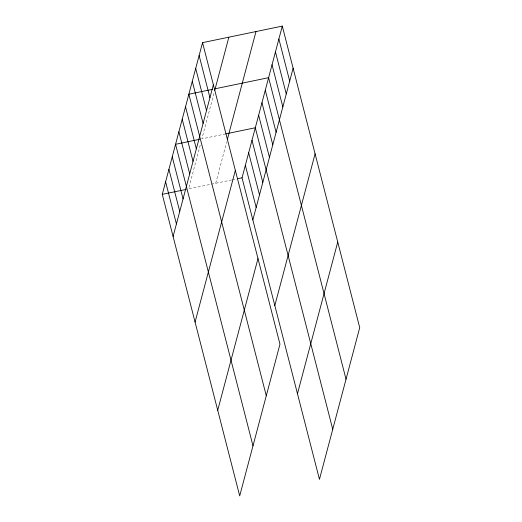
<?xml version="1.0" encoding="UTF-8"?>
<svg xmlns="http://www.w3.org/2000/svg" width="522" height="522" viewBox="0 0 522 522"><rect width="100%" height="100%" fill="white"/><g stroke="black" fill="none" stroke-linecap="round" stroke-linejoin="round"><path stroke-width="0.39" stroke-dasharray="2.61 1.96" d="M200.226 145.09L188.599 188.899L231.664 179.966M213.929 93.464L201.883 138.832L225.015 134.037M215.71 183.274L226.718 141.814M232.46 179.803L236.446 178.974"/><path stroke-width="0.78" d="M202.549 42.641L279.968 344.187L239.702 495.9L162.277 194.36L202.549 42.641L282.298 26.1L359.723 327.64L319.451 479.359L242.032 177.813L282.298 26.1M173.095 236.473L213.361 84.76M214.757 90.332L228.864 37.186M227.338 139.465L255.982 31.561M195.071 322.087L235.344 170.368M252.844 219.932L293.11 68.212M217.72 410.292L257.992 258.573M274.82 305.54L315.092 153.827M297.468 393.745L337.741 242.032M212.78 89.262L188.86 94.228L266.279 395.767M215.175 88.766L268.608 77.68L346.027 379.226M199.495 139.328L175.568 144.294L252.994 445.834M225.811 133.873L255.317 127.746L332.742 429.293M162.277 194.36L186.204 189.395M237.242 178.811L242.032 177.813M278.872 38.993L289.69 81.112M275.453 51.893L286.265 94.006M272.027 64.787L282.846 106.906M265.287 90.202L276.099 132.314M261.959 102.717L272.778 144.829M258.638 115.231L269.45 157.35M251.995 140.268L262.807 182.38M248.674 152.783L259.486 194.895M245.353 165.298L256.165 207.417M199.123 55.541L209.942 97.653M195.704 68.434L206.516 110.553M192.279 81.334L203.091 123.446M185.532 106.742L196.35 148.861M182.211 119.257L193.029 161.376M178.889 131.779L189.701 173.891M172.247 156.809L183.059 198.928M168.926 169.324L179.738 211.443M165.605 181.845L176.416 223.958"/></g></svg>
